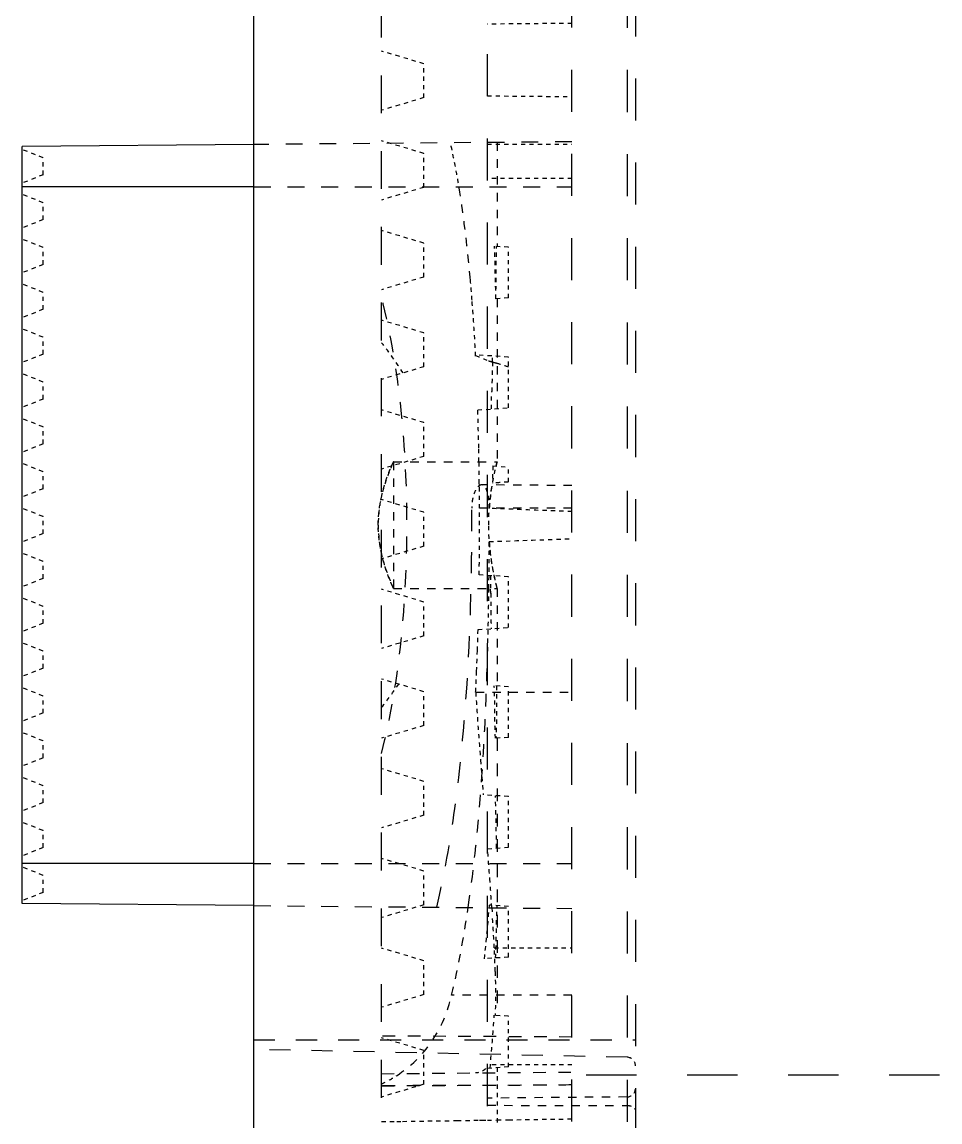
# Model space of a CAD drawing. Header units: millimetres. Extents: x 2875 to 3219, y 1450 to 1733.
# Drawn here: x 3133.92 to 3155.73, y 1590.15 to 1616.29 of the extents above; entities that cross this region are included whole.
import ezdxf

# ---------------------------------------------------------------- set-up
doc = ezdxf.new("R2010")
doc.units = ezdxf.units.MM
doc.linetypes.add('HIDDEN', pattern=[0.2, 0.1, -0.1])
doc.layers.add('DEFAULT_2', color=8, linetype='HIDDEN')

msp = doc.modelspace()

# ---------------------------------------------------------------- linework, layer by layer
at = {"color": 7, "linetype": 'Continuous'}
for p, q in [((3139.434, 1527.98), (3139.434, 1660.692)), ((3139.434, 1613.381), (3133.925, 1613.333)), ((3133.925, 1595.339), (3133.925, 1613.333)), ((3139.434, 1612.376), (3133.925, 1612.376)), ((3139.434, 1596.296), (3133.925, 1596.296)), ((3139.434, 1595.291), (3133.925, 1595.339))]:
    msp.add_line(p, q, dxfattribs=at)
at = {"layer": 'DEFAULT_2', "color": 8, "linetype": 'HIDDEN', "ltscale": 10}
for p, q in [((3148.3, 1645.154), (3148.3, 1563.518)), ((3148.497, 1644.953), (3148.497, 1563.719)), ((3144.98, 1564.528), (3144.98, 1644.144)), ((3146.99, 1566.159), (3146.99, 1642.513))]:
    msp.add_line(p, q, dxfattribs=at)
at = {"layer": 'DEFAULT_2', "color": 8, "linetype": 'HIDDEN', "ltscale": 9}
msp.add_line((3142.467, 1567.326), (3142.467, 1641.339), dxfattribs=at)
at = {"layer": 'DEFAULT_2', "color": 8, "linetype": 'HIDDEN'}
for p, q in [((3146.99, 1616.261), (3144.98, 1616.243)), ((3144.98, 1614.539), (3146.99, 1614.521)), ((3144.98, 1613.391), (3146.99, 1613.394)), ((3146.99, 1612.577), (3144.98, 1612.577)), ((3145.145, 1594.286), (3146.99, 1594.286)), ((3146.99, 1591.506), (3144.98, 1591.504)), ((3145.212, 1591.439), (3145.212, 1590.069)), ((3145.482, 1590.201), (3146.99, 1590.223))]:
    msp.add_line(p, q, dxfattribs=at)
at = {"layer": 'DEFAULT_2', "color": 8, "linetype": 'HIDDEN', "ltscale": 0.7}
for p, q in [((3143.472, 1615.3), (3142.467, 1615.602)), ((3143.472, 1614.496), (3142.467, 1614.195)), ((3143.472, 1613.168), (3142.467, 1613.47)), ((3143.472, 1612.364), (3142.467, 1612.063)), ((3143.472, 1611.036), (3142.467, 1611.338)), ((3143.472, 1610.232), (3142.467, 1609.931)), ((3143.472, 1608.904), (3142.467, 1609.206)), ((3143.472, 1608.1), (3142.467, 1607.799)), ((3143.472, 1606.772), (3142.467, 1607.074)), ((3143.472, 1605.968), (3142.467, 1605.667)), ((3143.472, 1604.64), (3142.467, 1604.942)), ((3143.472, 1603.836), (3142.467, 1603.535)), ((3143.472, 1602.508), (3142.467, 1602.81)), ((3143.472, 1601.704), (3142.467, 1601.403)), ((3143.472, 1600.377), (3142.467, 1600.678)), ((3143.472, 1599.573), (3142.467, 1599.271)), ((3143.472, 1598.245), (3142.467, 1598.546)), ((3143.472, 1597.441), (3142.467, 1597.139)), ((3143.472, 1596.113), (3142.467, 1596.414)), ((3143.472, 1595.309), (3142.467, 1595.007)), ((3143.472, 1593.981), (3142.467, 1594.282)), ((3143.472, 1593.177), (3142.467, 1592.875)), ((3143.472, 1591.849), (3142.467, 1592.15)), ((3143.472, 1591.045), (3142.467, 1590.743)), ((3142.968, 1590.165), (3143.974, 1590.179))]:
    msp.add_line(p, q, dxfattribs=at)
at = {"layer": 'DEFAULT_2', "color": 8, "linetype": 'HIDDEN', "ltscale": 0.6}
for p, q in [((3143.472, 1614.496), (3143.472, 1615.3)), ((3143.472, 1612.364), (3143.472, 1613.168)), ((3143.472, 1610.232), (3143.472, 1611.036)), ((3143.472, 1608.1), (3143.472, 1608.904)), ((3145.482, 1608.329), (3144.701, 1608.381)), ((3143.472, 1605.968), (3143.472, 1606.772)), ((3143.472, 1603.836), (3143.472, 1604.64)), ((3143.472, 1601.704), (3143.472, 1602.508)), ((3143.472, 1599.573), (3143.472, 1600.377)), ((3143.472, 1597.441), (3143.472, 1598.245)), ((3143.472, 1595.309), (3143.472, 1596.113)), ((3143.472, 1593.177), (3143.472, 1593.981)), ((3143.472, 1591.045), (3143.472, 1591.849))]:
    msp.add_line(p, q, dxfattribs=at)
at = {"layer": 'DEFAULT_2', "color": 8, "linetype": 'HIDDEN', "ltscale": 4}
for p, q in [((3146.99, 1613.447), (3139.434, 1613.381)), ((3139.434, 1612.376), (3146.99, 1612.376)), ((3139.434, 1596.296), (3146.99, 1596.296)), ((3139.434, 1595.291), (3146.99, 1595.225))]:
    msp.add_line(p, q, dxfattribs=at)
at = {"layer": 'DEFAULT_2', "color": 8, "linetype": 'HIDDEN', "ltscale": 2}
for p, q in [((3145.212, 1613.431), (3145.212, 1610.958)), ((3145.212, 1609.716), (3145.212, 1605.843)), ((3142.75, 1605.843), (3142.75, 1602.829)), ((3142.75, 1605.843), (3145.212, 1605.843)), ((3146.99, 1605.275), (3144.846, 1605.294)), ((3146.99, 1604.738), (3144.609, 1604.738)), ((3142.75, 1602.828), (3145.212, 1602.828)), ((3145.212, 1602.829), (3145.212, 1600.514)), ((3144.702, 1600.366), (3146.99, 1600.369)), ((3146.99, 1593.163), (3144.132, 1593.163)), ((3148.298, 1590.745), (3144.98, 1590.716)), ((3144.98, 1590.546), (3148.297, 1590.542))]:
    msp.add_line(p, q, dxfattribs=at)
at = {"layer": 'DEFAULT_2', "color": 8, "linetype": 'HIDDEN', "ltscale": 0.4}
for p, q in [((3134.427, 1613.065), (3133.925, 1613.266)), ((3134.427, 1612.663), (3133.925, 1612.462)), ((3134.427, 1611.999), (3133.925, 1612.2)), ((3134.427, 1611.597), (3133.925, 1611.396)), ((3134.427, 1610.933), (3133.925, 1611.134)), ((3134.427, 1610.531), (3133.925, 1610.33)), ((3134.427, 1609.867), (3133.925, 1610.068)), ((3134.427, 1609.465), (3133.925, 1609.264)), ((3134.427, 1608.801), (3133.925, 1609.002)), ((3134.427, 1608.399), (3133.925, 1608.198)), ((3134.427, 1607.735), (3133.925, 1607.936)), ((3134.427, 1607.333), (3133.925, 1607.132)), ((3134.427, 1606.669), (3133.925, 1606.87)), ((3134.427, 1606.267), (3133.925, 1606.066)), ((3134.427, 1605.603), (3133.925, 1605.804)), ((3134.427, 1605.201), (3133.925, 1605)), ((3134.427, 1604.537), (3133.925, 1604.738)), ((3134.427, 1604.135), (3133.925, 1603.934)), ((3134.427, 1603.471), (3133.925, 1603.672)), ((3134.427, 1603.069), (3133.925, 1602.868)), ((3134.427, 1602.405), (3133.925, 1602.606)), ((3134.427, 1602.003), (3133.925, 1601.802)), ((3134.427, 1601.339), (3133.925, 1601.54)), ((3134.427, 1600.937), (3133.925, 1600.736)), ((3134.427, 1600.273), (3133.925, 1600.474)), ((3134.427, 1599.871), (3133.925, 1599.67)), ((3134.427, 1599.207), (3133.925, 1599.408)), ((3134.427, 1598.805), (3133.925, 1598.604)), ((3134.427, 1598.141), (3133.925, 1598.342)), ((3134.427, 1597.739), (3133.925, 1597.538)), ((3145.482, 1597.885), (3144.883, 1597.925)), ((3134.427, 1597.075), (3133.925, 1597.276)), ((3134.427, 1596.673), (3133.925, 1596.472)), ((3144.985, 1596.645), (3145.482, 1596.679)), ((3134.427, 1596.009), (3133.925, 1596.21)), ((3134.427, 1595.607), (3133.925, 1595.406)), ((3145.482, 1594.068), (3144.91, 1594.029)), ((3145.482, 1591.457), (3144.94, 1591.42)), ((3144.262, 1590.183), (3144.794, 1590.191))]:
    msp.add_line(p, q, dxfattribs=at)
at = {"layer": 'DEFAULT_2', "color": 8, "linetype": 'HIDDEN', "ltscale": 0.3}
for p, q in [((3134.427, 1612.663), (3134.427, 1613.065)), ((3134.427, 1611.597), (3134.427, 1611.999)), ((3134.427, 1610.531), (3134.427, 1610.933)), ((3134.427, 1609.465), (3134.427, 1609.867)), ((3134.427, 1608.399), (3134.427, 1608.801)), ((3134.427, 1607.333), (3134.427, 1607.735)), ((3145.076, 1607.096), (3145.085, 1607.515)), ((3134.427, 1606.267), (3134.427, 1606.669)), ((3134.427, 1605.201), (3134.427, 1605.603)), ((3145.108, 1605.743), (3145.104, 1605.333)), ((3145.108, 1605.743), (3145.482, 1605.718)), ((3145.482, 1605.361), (3145.482, 1605.718)), ((3134.427, 1604.135), (3134.427, 1604.537)), ((3134.427, 1603.069), (3134.427, 1603.471)), ((3134.427, 1602.003), (3134.427, 1602.405)), ((3134.427, 1600.937), (3134.427, 1601.339)), ((3134.427, 1599.871), (3134.427, 1600.273)), ((3134.427, 1598.805), (3134.427, 1599.207)), ((3144.818, 1598.755), (3144.849, 1598.353)), ((3144.849, 1598.353), (3144.883, 1597.925)), ((3134.427, 1597.739), (3134.427, 1598.141)), ((3134.427, 1596.673), (3134.427, 1597.075)), ((3134.427, 1595.607), (3134.427, 1596.009)), ((3145.482, 1595.274), (3145.028, 1595.304)), ((3142.467, 1590.158), (3142.827, 1590.163))]:
    msp.add_line(p, q, dxfattribs=at)
at = {"layer": 'DEFAULT_2', "color": 8, "linetype": 'HIDDEN', "ltscale": 0.2}
for p, q in [((3145.482, 1610.94), (3145.151, 1610.962)), ((3145.482, 1609.734), (3145.182, 1609.714)), ((3145.482, 1600.496), (3145.145, 1600.518)), ((3145.482, 1599.29), (3145.187, 1599.27)), ((3145.482, 1592.663), (3145.144, 1592.685)), ((3143.974, 1590.179), (3144.262, 1590.183)), ((3144.98, 1590.194), (3145.211, 1590.197)), ((3145.211, 1590.197), (3145.482, 1590.201))]:
    msp.add_line(p, q, dxfattribs=at)
at = {"layer": 'DEFAULT_2', "color": 8, "linetype": 'HIDDEN', "ltscale": 0.9}
for p, q in [((3145.482, 1609.734), (3145.482, 1610.94)), ((3145.482, 1607.123), (3145.482, 1608.329)), ((3145.482, 1601.901), (3145.482, 1603.107)), ((3145.482, 1599.29), (3145.482, 1600.496)), ((3145.482, 1596.679), (3145.482, 1597.885)), ((3145.482, 1594.068), (3145.482, 1595.274)), ((3145.482, 1591.457), (3145.482, 1592.663))]:
    msp.add_line(p, q, dxfattribs=at)
at = {"layer": 'DEFAULT_2', "color": 8, "linetype": 'HIDDEN', "ltscale": 0.1}
for p, q in [((3145.102, 1608.21), (3145.106, 1608.354)), ((3145.087, 1595.242), (3145.098, 1595.072)), ((3142.827, 1590.163), (3142.968, 1590.165))]:
    msp.add_line(p, q, dxfattribs=at)
at = {"layer": 'DEFAULT_2', "color": 8, "linetype": 'HIDDEN', "ltscale": 0.5}
for p, q in [((3144.753, 1607.074), (3145.482, 1607.123)), ((3145.482, 1603.107), (3144.787, 1603.153)), ((3144.76, 1601.853), (3145.482, 1601.901))]:
    msp.add_line(p, q, dxfattribs=at)
at = {"layer": 'DEFAULT_2', "color": 8, "linetype": 'HIDDEN'}
for p, q in [((3142.75, 1605.843), (3142.75, 1605.843)), ((3145.212, 1605.843), (3145.212, 1605.843)), ((3142.75, 1602.828), (3142.75, 1602.829)), ((3145.212, 1602.828), (3145.212, 1602.829))]:
    msp.add_line(p, q, dxfattribs=at).dxf.unprotected_set("ltscale", 0)
at = {"layer": 'DEFAULT_2', "color": 8, "linetype": 'HIDDEN', "ltscale": 0.03}
for p, q in [((3144.79, 1605.293), (3144.789, 1605.328)), ((3144.79, 1605.253), (3144.79, 1605.293))]:
    msp.add_line(p, q, dxfattribs=at)
at = {"layer": 'DEFAULT_2', "color": 8, "linetype": 'HIDDEN', "ltscale": 3}
for p, q in [((3145.212, 1599.272), (3145.212, 1592.68)), ((3146.99, 1592.169), (3142.467, 1592.193)), ((3142.467, 1591.297), (3146.99, 1591.337)), ((3142.467, 1591.009), (3146.99, 1591.038))]:
    msp.add_line(p, q, dxfattribs=at)
at = {"layer": 'DEFAULT_2', "color": 8, "linetype": 'HIDDEN', "ltscale": 0.04}
for p, q in [((3145.207, 1595.292), (3145.206, 1595.241)), ((3144.794, 1590.191), (3144.848, 1590.192))]:
    msp.add_line(p, q, dxfattribs=at)
at = {"layer": 'DEFAULT_2', "color": 8, "linetype": 'HIDDEN', "ltscale": 5}
for p, q in [((3139.434, 1592.106), (3148.497, 1592.106)), ((3148.3, 1591.688), (3139.434, 1591.874))]:
    msp.add_line(p, q, dxfattribs=at)
at = {"layer": 'DEFAULT_2', "color": 8, "linetype": 'HIDDEN', "ltscale": 12}
msp.add_line((3186.925, 1591.261), (3146.99, 1591.261), dxfattribs=at)
at = {"layer": 'DEFAULT_2', "color": 8, "linetype": 'HIDDEN', "ltscale": 0.09}
msp.add_line((3144.848, 1590.192), (3144.98, 1590.194), dxfattribs=at)
at = {"layer": 'DEFAULT_2', "color": 8, "linetype": 'HIDDEN', "ltscale": 0.9}
for centre, radius, start, end in [((3052.46, 1608.065), 92.737, 1.01874, 1.79009), ((3096.611, 1605.934), 48.152, 2.8799, 4.4647), ((2999.081, 1594.103), 146.142, 1.00249, 1.4909), ((3108.796, 1598.002), 36.332, 353.7228, 355.7412), ((3116.216, 1594.358), 28.976, 354.195, 356.6901)]:
    msp.add_arc(centre, radius, start, end, dxfattribs=at)
at = {"layer": 'DEFAULT_2', "color": 8, "linetype": 'HIDDEN', "ltscale": 0.3}
for centre, radius, start, end in [((3099.27, 1606.133), 45.486, 4.4761, 5.0925), ((3054.726, 1604.336), 90.069, 359.74876, 359.99978), ((3057.197, 1604.323), 87.597, 359.49243, 359.75038), ((3049.106, 1604.405), 95.689, 359.25013, 359.48599)]:
    msp.add_arc(centre, radius, start, end, dxfattribs=at)
at = {"layer": 'DEFAULT_2', "color": 8, "linetype": 'HIDDEN', "ltscale": 0.5}
msp.add_arc((3368.424, 1602.362), 223.398, 178.50004, 178.67833, dxfattribs=at)
at = {"layer": 'DEFAULT_2', "color": 8, "linetype": 'HIDDEN', "ltscale": 0.6}
for centre, radius, start, end in [((3066.01, 1604.586), 78.782, 1.14912, 1.80959), ((3247.589, 1606.986), 103.099, 183.6816, 184.12567), ((3296.844, 1610.543), 152.483, 184.12729, 184.43398), ((2992.248, 1584.731), 153.201, 4.16576, 4.46029), ((3075.42, 1590.57), 69.824, 3.05109, 3.69737)]:
    msp.add_arc(centre, radius, start, end, dxfattribs=at)
at = {"layer": 'DEFAULT_2', "color": 8, "linetype": 'HIDDEN', "ltscale": 0.2}
for centre, radius, start, end in [((3051.427, 1604.263), 93.368, 0.97055, 1.1684), ((3148.296, 1591.487), 0.201, 0, 88.8), ((3148.296, 1590.946), 0.201, 270.5, 0)]:
    msp.add_arc(centre, radius, start, end, dxfattribs=at)
at = {"layer": 'DEFAULT_2', "color": 8, "linetype": 'HIDDEN', "ltscale": 0.4}
for centre, radius, start, end in [((3054.88, 1604.32), 89.915, 0.64265, 0.97136), ((3070.039, 1603.977), 74.751, 357.98877, 358.37112), ((3075.186, 1603.811), 69.601, 357.56858, 357.97696), ((3081.013, 1603.549), 63.769, 357.13808, 357.58201), ((3044.799, 1588.568), 100.51, 3.80718, 4.16061), ((3126.305, 1593.306), 18.865, 1.2789, 2.979)]:
    msp.add_arc(centre, radius, start, end, dxfattribs=at)
at = {"layer": 'DEFAULT_2', "color": 8, "linetype": 'HIDDEN', "ltscale": 0.7}
msp.add_arc((3056.055, 1604.338), 88.74, 359.99844, 0.59029, dxfattribs=at)
at = {"layer": 'DEFAULT_2', "color": 8, "linetype": 'HIDDEN', "ltscale": 0.8}
for centre, radius, start, end in [((3026.492, 1604.314), 118.534, 359.28189, 359.82145), ((3094.312, 1595.913), 50.898, 357.8991, 359.2429)]:
    msp.add_arc(centre, radius, start, end, dxfattribs=at)
at = {"layer": 'DEFAULT_2', "color": 8, "linetype": 'HIDDEN'}
msp.add_arc((3043.671, 1604.085), 101.354, 358.33377, 359.28974, dxfattribs=at)
at = {"layer": 'DEFAULT_2', "color": 8, "linetype": 'HIDDEN', "ltscale": 0.08}
msp.add_arc((3135.264, 1602.622), 9.796, 0.5395, 1.2055, dxfattribs=at)
at = {"layer": 'DEFAULT_2', "color": 8, "linetype": 'HIDDEN', "ltscale": 0.6}
msp.add_ellipse((3097.437, 1604.336), major_axis=(46.703, 0), ratio=0.349891, start_param=0.223195, end_param=0.268443, dxfattribs=at)
at = {"layer": 'DEFAULT_2', "color": 8, "linetype": 'HIDDEN', "ltscale": 0.3}
msp.add_ellipse((3162.065, 1604.336), major_axis=(22.613, 0), ratio=0.066667, start_param=2.394008, end_param=2.418938, dxfattribs=at)
at = {"layer": 'DEFAULT_2', "color": 8, "linetype": 'HIDDEN'}
msp.add_ellipse((2978.207, 1604.336), major_axis=(172.742, 0), ratio=0.008727, start_param=-0.262656, end_param=-0.214538, dxfattribs=at)
at = {"layer": 'DEFAULT_2', "color": 8, "linetype": 'HIDDEN', "ltscale": 0.5}
msp.add_ellipse((3097.437, 1604.336), major_axis=(46.703, 0), ratio=0.349891, start_param=-0.268443, end_param=-0.233422, dxfattribs=at)
at = {"layer": 'DEFAULT_2', "color": 8, "linetype": 'HIDDEN', "ltscale": 0.7}
for points, knots in [([(3144.292, 1612.464), (3144.278, 1612.546), (3144.221, 1612.866), (3144.157, 1613.185), (3144.104, 1613.422)], [0, 0, 0, 0, 0.253929, 1, 1, 1, 1]), ([(3145.012, 1604.336), (3145.012, 1604.427), (3145.021, 1604.761), (3145.061, 1605.093), (3145.104, 1605.333)], [0, 0, 0, 0, 0.271408, 1, 1, 1, 1]), ([(3145.165, 1593.727), (3145.168, 1593.635), (3145.173, 1593.287), (3145.173, 1592.94), (3145.166, 1592.684)], [0, 0, 0, 0, 0.263182, 1, 1, 1, 1])]:
    msp.add_open_spline(points, degree=3, knots=knots, dxfattribs=at)
at = {"layer": 'DEFAULT_2', "color": 8, "linetype": 'HIDDEN', "ltscale": 2}
for points, knots in [([(3144.576, 1610.17), (3144.559, 1610.367), (3144.485, 1611.134), (3144.387, 1611.9), (3144.292, 1612.464)], [0, 0, 0, 0, 0.25691, 1, 1, 1, 1]), ([(3142.834, 1591.258), (3143.154, 1591.465), (3143.737, 1592.025), (3144.038, 1592.771), (3144.132, 1593.163)], [0, 0, 0, 0, 0.485423, 1, 1, 1, 1])]:
    msp.add_open_spline(points, degree=3, knots=knots, dxfattribs=at)
at = {"layer": 'DEFAULT_2', "color": 8, "linetype": 'HIDDEN', "ltscale": 0.9}
for points, knots in [([(3145.178, 1609.714), (3145.18, 1609.817), (3145.193, 1610.077), (3145.184, 1610.492), (3145.198, 1610.803), (3145.2, 1610.959)], [0, 0, 0, 0, 0.250016, 0.625002, 1, 1, 1, 1]), ([(3145.171, 1599.269), (3145.169, 1599.373), (3145.155, 1599.633), (3145.165, 1600.05), (3145.149, 1600.362), (3145.145, 1600.518)], [0, 0, 0, 0, 0.250019, 0.625005, 1, 1, 1, 1]), ([(3145.201, 1600.514), (3145.2, 1600.411), (3145.193, 1600.152), (3145.199, 1599.737), (3145.19, 1599.426), (3145.187, 1599.27)], [0, 0, 0, 0, 0.250004, 0.625003, 1, 1, 1, 1])]:
    msp.add_open_spline(points, degree=3, knots=knots, dxfattribs=at)
at = {"layer": 'DEFAULT_2', "color": 8, "linetype": 'HIDDEN', "ltscale": 4}
msp.add_open_spline([(3142.467, 1598.909), (3142.692, 1599.792), (3142.983, 1601.6), (3143.115, 1604.336), (3142.983, 1607.072), (3142.692, 1608.88), (3142.467, 1609.763)], degree=3, knots=[0, 0, 0, 0, 0.25, 0.5, 0.75, 1, 1, 1, 1], dxfattribs=at)
at = {"layer": 'DEFAULT_2', "color": 8, "linetype": 'HIDDEN', "ltscale": 0.2}
for points in [[(3144.979, 1608.245), (3144.874, 1608.283), (3144.777, 1608.344), (3144.67, 1608.375)], [(3145.482, 1608.094), (3145.394, 1608.121), (3145.307, 1608.15), (3145.218, 1608.175)], [(3145.052, 1603.135), (3145.053, 1603.033), (3145.056, 1602.931), (3145.058, 1602.828)]]:
    msp.add_open_spline(points, degree=3, dxfattribs=at)
at = {"layer": 'DEFAULT_2', "color": 8, "linetype": 'HIDDEN', "ltscale": 0.09}
for points in [[(3145.102, 1608.207), (3145.06, 1608.219), (3145.019, 1608.231), (3144.979, 1608.245)], [(3145.218, 1608.175), (3145.179, 1608.186), (3145.14, 1608.196), (3145.102, 1608.207)]]:
    msp.add_open_spline(points, degree=3, dxfattribs=at)
at = {"layer": 'DEFAULT_2', "color": 8, "linetype": 'HIDDEN'}
for points, knots in [([(3142.75, 1605.843), (3142.747, 1605.843), (3142.743, 1605.828), (3142.73, 1605.811), (3142.714, 1605.772), (3142.691, 1605.723), (3142.664, 1605.659), (3142.62, 1605.552), (3142.562, 1605.391), (3142.495, 1605.168), (3142.415, 1604.815), (3142.388, 1604.531), (3142.388, 1604.336)], [0, 0, 0, 0, 0.005725, 0.021755, 0.047747, 0.083128, 0.127315, 0.179636, 0.305875, 0.456426, 0.626143, 1, 1, 1, 1]), ([(3142.388, 1604.336), (3142.388, 1604.528), (3142.417, 1604.808), (3142.501, 1605.156), (3142.571, 1605.377), (3142.636, 1605.56), (3142.695, 1605.698), (3142.725, 1605.789), (3142.75, 1605.83), (3142.75, 1605.843)], [0, 0, 0, 0, 0.369158, 0.537426, 0.687474, 0.81418, 0.911987, 0.975389, 1, 1, 1, 1]), ([(3146.99, 1604.657), (3146.662, 1604.67), (3146.008, 1604.692), (3145.353, 1604.722), (3145.026, 1604.732)], [0, 0, 0, 0, 0.5, 1, 1, 1, 1]), ([(3142.75, 1602.829), (3142.75, 1602.842), (3142.725, 1602.883), (3142.695, 1602.973), (3142.636, 1603.112), (3142.571, 1603.295), (3142.501, 1603.516), (3142.417, 1603.864), (3142.388, 1604.144), (3142.388, 1604.336)], [0, 0, 0, 0, 0.02461, 0.088012, 0.185818, 0.312525, 0.462575, 0.630845, 1, 1, 1, 1]), ([(3142.388, 1604.336), (3142.388, 1604.141), (3142.415, 1603.857), (3142.495, 1603.504), (3142.562, 1603.281), (3142.62, 1603.12), (3142.664, 1603.013), (3142.691, 1602.949), (3142.714, 1602.9), (3142.73, 1602.861), (3142.743, 1602.844), (3142.747, 1602.829), (3142.75, 1602.829)], [0, 0, 0, 0, 0.373859, 0.543575, 0.694124, 0.820363, 0.872684, 0.916871, 0.952253, 0.978245, 0.994276, 1, 1, 1, 1]), ([(3145.212, 1602.829), (3145.212, 1602.841), (3145.199, 1602.883), (3145.181, 1602.972), (3145.148, 1603.111), (3145.111, 1603.296), (3145.073, 1603.519), (3145.028, 1603.869), (3145.012, 1604.146), (3145.012, 1604.336)], [0, 0, 0, 0, 0.02381, 0.084801, 0.180021, 0.305257, 0.455569, 0.625547, 1, 1, 1, 1])]:
    msp.add_open_spline(points, degree=3, knots=knots, dxfattribs=at)
at = {"layer": 'DEFAULT_2', "color": 8, "linetype": 'HIDDEN', "ltscale": 0.8}
for points, knots in [([(3145.212, 1605.843), (3145.21, 1605.843), (3145.21, 1605.833), (3145.204, 1605.821), (3145.198, 1605.794), (3145.183, 1605.743), (3145.162, 1605.654), (3145.133, 1605.523), (3145.101, 1605.36), (3145.058, 1605.094), (3145.036, 1604.881), (3145.026, 1604.732)], [0, 0, 0, 0, 0.004862, 0.018875, 0.041972, 0.073911, 0.163049, 0.283438, 0.431448, 0.603206, 1, 1, 1, 1]), ([(3145.025, 1603.945), (3145.035, 1603.795), (3145.058, 1603.581), (3145.101, 1603.314), (3145.132, 1603.15), (3145.162, 1603.019), (3145.183, 1602.929), (3145.198, 1602.878), (3145.204, 1602.851), (3145.21, 1602.839), (3145.21, 1602.829), (3145.212, 1602.829)], [0, 0, 0, 0, 0.39661, 0.568374, 0.716413, 0.836851, 0.926055, 0.958012, 0.981141, 0.995163, 1, 1, 1, 1])]:
    msp.add_open_spline(points, degree=3, knots=knots, dxfattribs=at)
at = {"layer": 'DEFAULT_2', "color": 8, "linetype": 'HIDDEN', "ltscale": 0.08}
msp.add_open_spline([(3145.189, 1605.737), (3145.195, 1605.763), (3145.201, 1605.798), (3145.213, 1605.833), (3145.212, 1605.843)], degree=3, knots=[0, 0, 0, 0, 0.716438, 1, 1, 1, 1], dxfattribs=at)
at = {"layer": 'DEFAULT_2', "color": 8, "linetype": 'HIDDEN', "ltscale": 0.5}
msp.add_open_spline([(3144.846, 1605.294), (3144.816, 1605.294), (3144.744, 1605.248), (3144.675, 1605.126), (3144.621, 1604.949), (3144.609, 1604.812), (3144.609, 1604.738)], degree=3, knots=[0, 0, 0, 0, 0.141925, 0.358869, 0.653885, 1, 1, 1, 1], dxfattribs=at)
at = {"layer": 'DEFAULT_2', "color": 8, "linetype": 'HIDDEN', "ltscale": 0.2}
for points, knots in [([(3144.98, 1605.125), (3144.973, 1605.149), (3144.951, 1605.216), (3144.894, 1605.293), (3144.846, 1605.294)], [0, 0, 0, 0, 0.348505, 1, 1, 1, 1]), ([(3144.94, 1591.42), (3144.911, 1591.388), (3144.835, 1591.332), (3144.743, 1591.317), (3144.697, 1591.317)], [0, 0, 0, 0, 0.488049, 1, 1, 1, 1]), ([(3148.297, 1590.542), (3148.322, 1590.542), (3148.399, 1590.536), (3148.497, 1590.479), (3148.497, 1590.424)], [0, 0, 0, 0, 0.318597, 1, 1, 1, 1])]:
    msp.add_open_spline(points, degree=3, knots=knots, dxfattribs=at)
at = {"layer": 'DEFAULT_2', "color": 8, "linetype": 'HIDDEN', "ltscale": 0.3}
msp.add_open_spline([(3145.026, 1604.732), (3145.026, 1604.768), (3145.022, 1604.9), (3145.007, 1605.033), (3144.98, 1605.125)], degree=3, knots=[0, 0, 0, 0, 0.2738, 1, 1, 1, 1], dxfattribs=at)
at = {"layer": 'DEFAULT_2', "color": 8, "linetype": 'HIDDEN', "ltscale": 5}
msp.add_open_spline([(3143.777, 1595.253), (3143.96, 1596.027), (3144.236, 1597.596), (3144.555, 1600.761), (3144.619, 1603.148), (3144.609, 1604.738)], degree=3, knots=[0, 0, 0, 0, 0.250018, 0.500089, 1, 1, 1, 1], dxfattribs=at)
at = {"layer": 'DEFAULT_2', "color": 8, "linetype": 'HIDDEN', "ltscale": 0.3}
for points in [[(3145.06, 1602.715), (3145.061, 1602.574), (3145.058, 1602.434), (3145.06, 1602.294)], [(3145.06, 1602.294), (3145.061, 1602.154), (3145.068, 1602.014), (3145.07, 1601.873)], [(3142.467, 1591.053), (3142.593, 1591.114), (3142.717, 1591.182), (3142.834, 1591.258)]]:
    msp.add_open_spline(points, degree=3, dxfattribs=at)
at = {"layer": 'DEFAULT_2', "color": 8, "linetype": 'HIDDEN', "ltscale": 3}
for points, knots in [([(3144.525, 1595.245), (3144.669, 1596.22), (3144.865, 1598.183), (3144.953, 1600.153), (3144.982, 1601.138)], [0, 0, 0, 0, 0.500005, 1, 1, 1, 1]), ([(3146.99, 1591.029), (3146.613, 1591.028), (3145.671, 1591.016), (3144.163, 1591.024), (3143.033, 1591.011), (3142.467, 1591.008)], [0, 0, 0, 0, 0.250001, 0.625, 1, 1, 1, 1])]:
    msp.add_open_spline(points, degree=3, knots=knots, dxfattribs=at)
at = {"layer": 'DEFAULT_2', "color": 8, "linetype": 'HIDDEN', "ltscale": 2}
msp.add_open_spline([(3144.132, 1593.163), (3144.295, 1593.85), (3144.422, 1594.546), (3144.525, 1595.245)], degree=3, dxfattribs=at)

doc.saveas('drawing.dxf')
